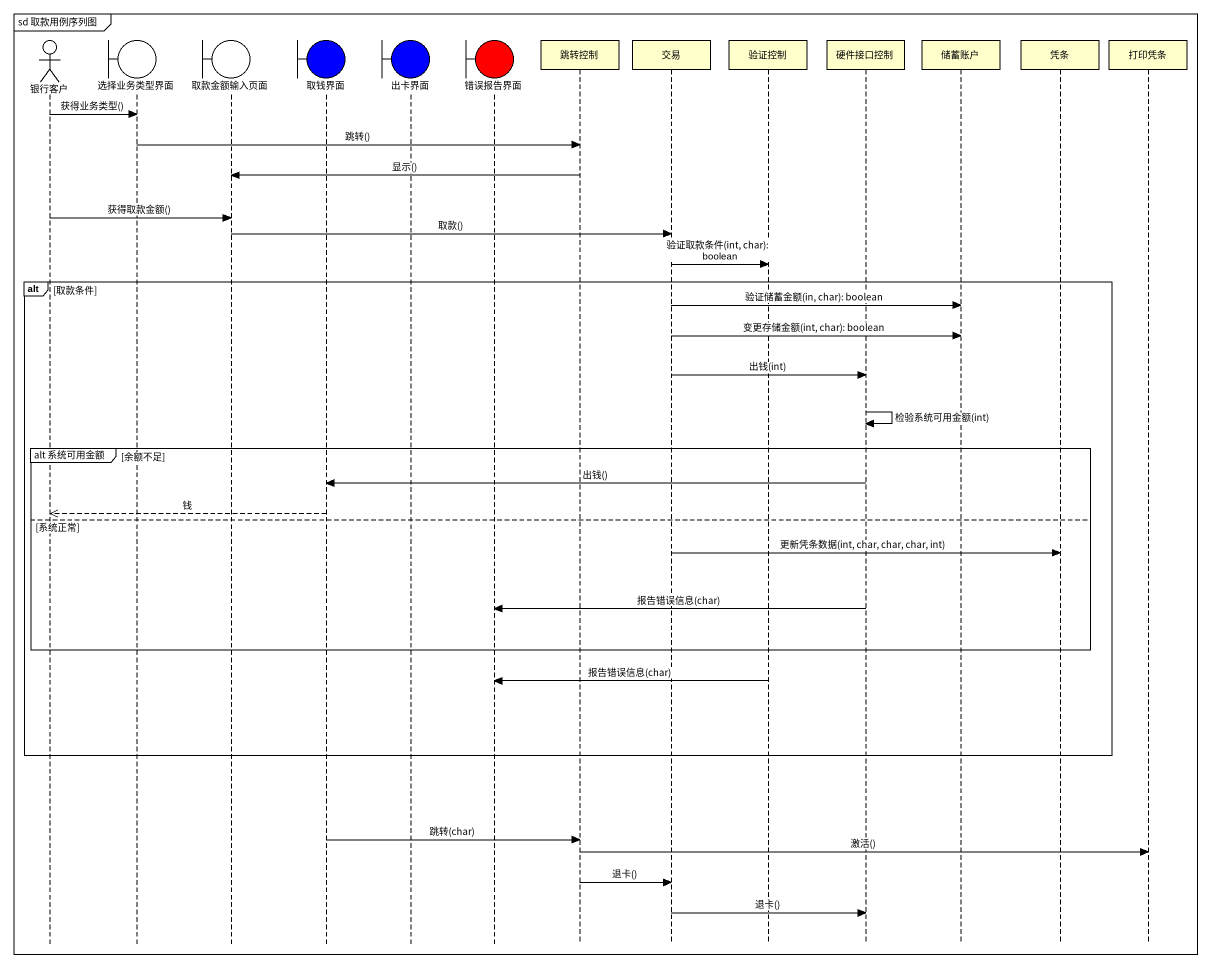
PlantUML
@startuml
mainframe sd 取款用例序列图
hide footbox
actor 银行客户
boundary 选择业务类型界面
boundary 取款金额输入页面
boundary 取钱界面 #0000FF
boundary 出卡界面 #0000FF
boundary 错误报告界面 #FF0000
participant 跳转控制
participant 交易
participant 验证控制
participant 硬件接口控制
participant 储蓄账户
participant 凭条
participant 打印凭条

银行客户 -> 选择业务类型界面 : 获得业务类型()
选择业务类型界面 -> 跳转控制 : 跳转()
跳转控制 -> 取款金额输入页面 : 显示()
银行客户 -> 取款金额输入页面 : 获得取款金额()
取款金额输入页面 -> 交易 : 取款()
交易 -> 验证控制 : 验证取款条件(int, char): boolean
alt 取款条件
  交易 -> 储蓄账户 : 验证储蓄金额(in, char): boolean
  交易 -> 储蓄账户 : 变更存储金额(int, char): boolean
  交易 -> 硬件接口控制 : 出钱(int)
  硬件接口控制 -> 硬件接口控制 : 检验系统可用金额(int)
  group alt 系统可用金额 [余额不足]
    硬件接口控制 -> 取钱界面 : 出钱()
    取钱界面 -->> 银行客户 : 钱
  else 系统正常
    交易 -> 凭条 : 更新凭条数据(int, char, char, char, int)
    硬件接口控制 -> 错误报告界面 : 报告错误信息(char)
  end
  验证控制 -> 错误报告界面 : 报告错误信息(char)
end
取钱界面 -> 跳转控制 : 跳转(char)
跳转控制 -> 打印凭条 : 激活()
跳转控制 -> 交易 : 退卡()
交易 -> 硬件接口控制 : 退卡()
@enduml
